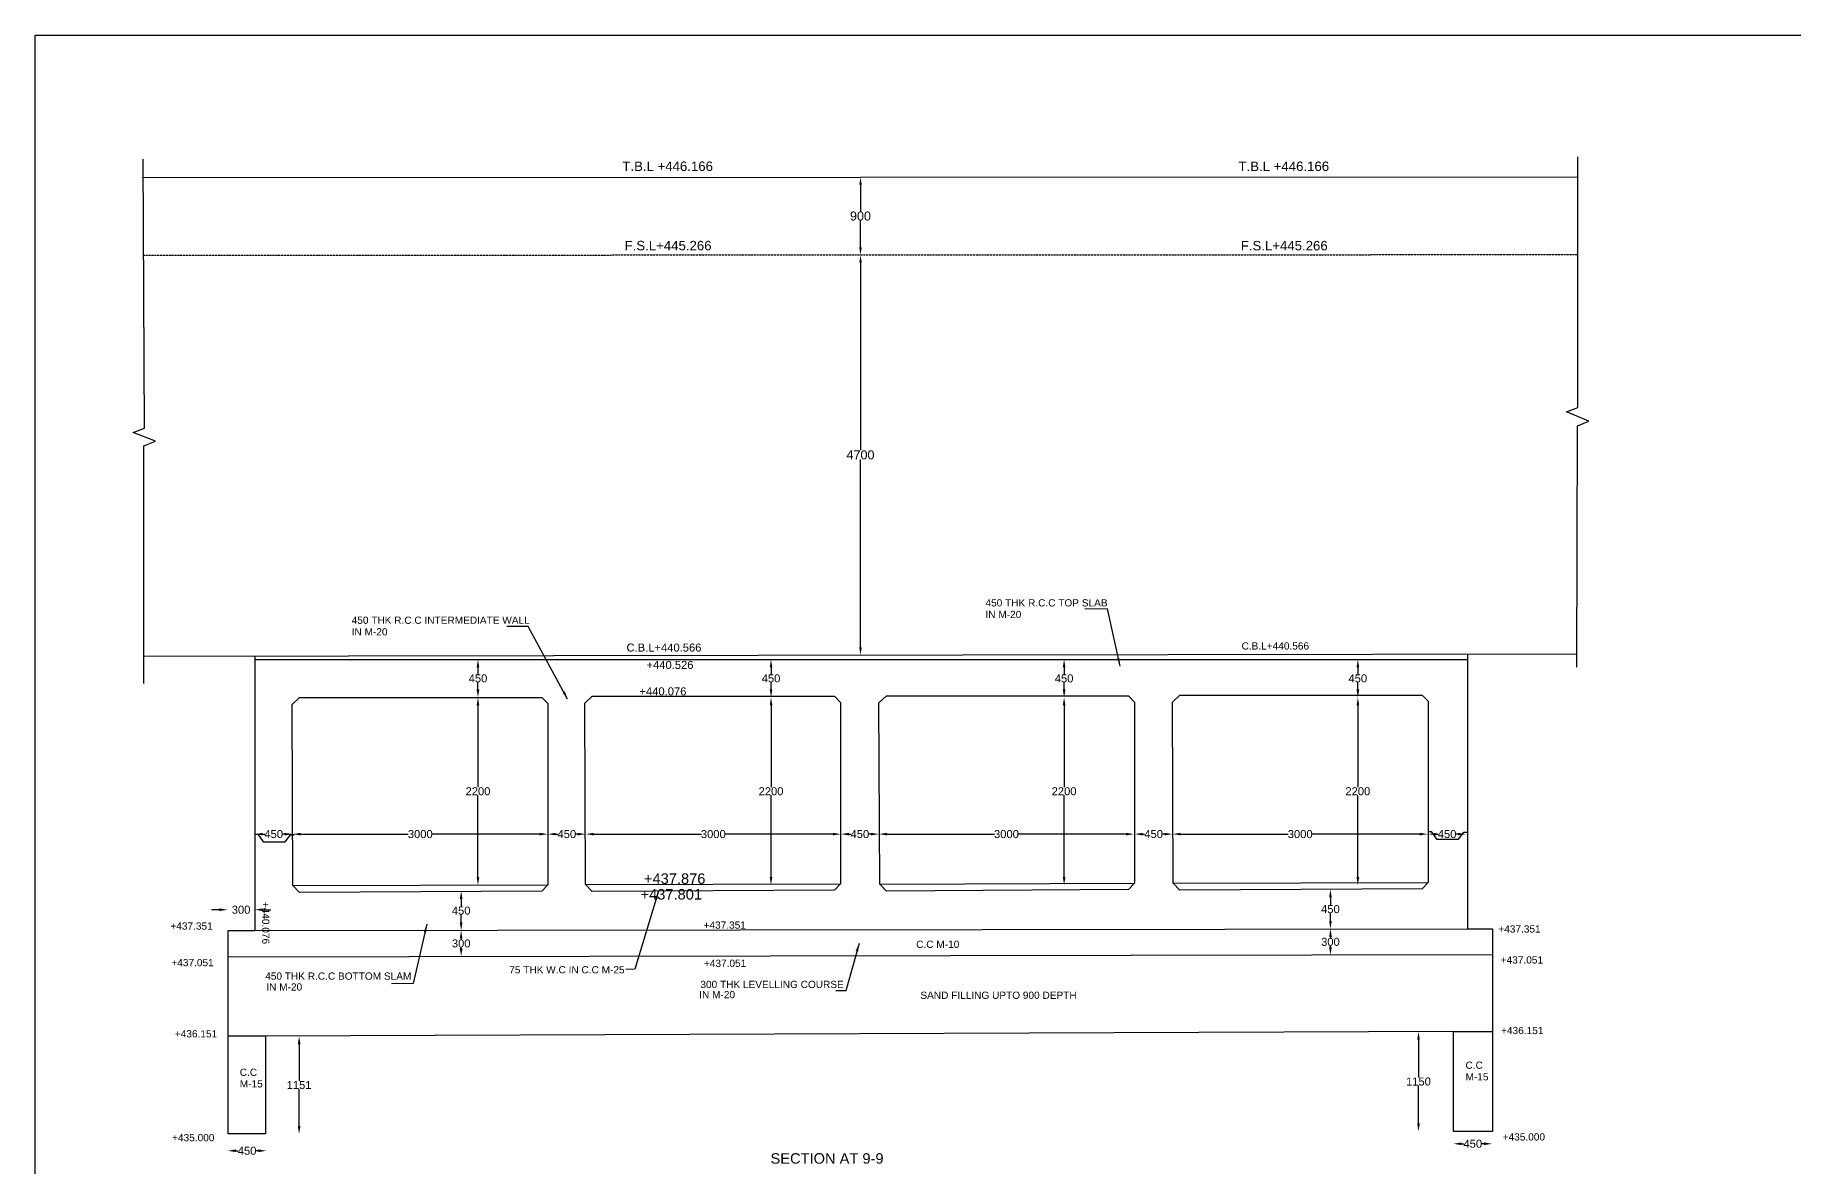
# Model space of a CAD drawing. Header units: millimetres. Extents: x -469 to 37771, y 20396 to 41457.
# Drawn here: x -469 to 17109, y 30147 to 41457 of the extents above; entities that cross this region are included whole.
import ezdxf

# ---------------------------------------------------------------- set-up
doc = ezdxf.new("R2010")
doc.units = ezdxf.units.MM
doc.header["$MEASUREMENT"] = 0
doc.linetypes.add('HIDDEN', pattern=[0.375, 0.25, -0.125])
doc.styles.get("Standard").update_dxf_attribs({"font": 'arial.ttf'})
doc.dimstyles.new('Civil', dxfattribs={"dimtxt": 80, "dimasz": 80, "dimexe": 0.1, "dimexo": 0.0625, "dimgap": 0.09, "dimtad": 0, "dimtih": 1, "dimtoh": 1, "dimdec": 0, "dimzin": 12, "dimdsep": 46, "dimtxsty": 'Standard', "dimcen": 0.1, "dimse1": 1, "dimse2": 1, "dimadec": 0, "dimazin": 2, "dimtfac": 1, "dimtdec": 0, "dimtofl": 0, "dimtmove": 0, "dimatfit": 3, "dimfxl": 1, "dimfrac": 1, "dimtolj": 1, "dimtzin": 0, "dimarcsym": 0})

# ---------------------------------------------------------------- blocks, each defined once
blk = doc.blocks.new('*D2')
at = {"color": 0, "lineweight": -2, "transparency": 16777216}
for p, q in [((7780, 39962), (7780, 39695)), ((7780, 39336), (7780, 39603))]:
    blk.add_line(p, q, dxfattribs=at)
at = {"color": 0, "transparency": 16777216}
for points in [[(7768, 39962), (7793, 39962), (7780, 40037)], [(7768, 39336), (7793, 39336), (7780, 39261)]]:
    blk.add_solid(points, dxfattribs=at)
at = {"layer": 'Defpoints', "color": 0, "transparency": 16777216}
for p in [(7796, 40037), (7780, 39261), (7796, 39261)]:
    blk.add_point(p, dxfattribs=at)
at = {"color": 0, "transparency": 16777216, "insert": (7780, 39649), "char_height": 90, "attachment_point": 5}
blk.add_mtext('\\A1;900', dxfattribs=at)
blk = doc.blocks.new('*D3')
at = {"color": 0, "lineweight": -2, "transparency": 16777216}
for p, q in [((7780, 39186), (7780, 37308)), ((7780, 35338), (7780, 37216))]:
    blk.add_line(p, q, dxfattribs=at)
at = {"color": 0, "transparency": 16777216}
for points in [[(7768, 39186), (7793, 39186), (7780, 39261)], [(7768, 35338), (7793, 35338), (7780, 35263)]]:
    blk.add_solid(points, dxfattribs=at)
at = {"layer": 'Defpoints', "color": 0, "transparency": 16777216}
for p in [(7780, 39261), (7780, 35263), (7780, 35263)]:
    blk.add_point(p, dxfattribs=at)
at = {"color": 0, "transparency": 16777216, "insert": (7780, 37262), "char_height": 90, "attachment_point": 5}
blk.add_mtext('\\A1;4700', dxfattribs=at)
blk = doc.blocks.new('*D4')
at = {"color": 0, "lineweight": -2, "transparency": 16777216}
for p, q in [((1806, 33472), (1825, 33472)), ((2025, 33472), (2005, 33472))]:
    blk.add_line(p, q, dxfattribs=at)
at = {"color": 0, "transparency": 16777216}
for points in [[(1806, 33485), (1806, 33459), (1726, 33472)], [(2025, 33485), (2025, 33459), (2105, 33472)]]:
    blk.add_solid(points, dxfattribs=at)
at = {"layer": 'Defpoints', "color": 0, "transparency": 16777216}
for p in [(1726, 33470), (2105, 33472), (2105, 33472)]:
    blk.add_point(p, dxfattribs=at)
at = {"color": 0, "transparency": 16777216, "insert": (1915, 33472), "char_height": 80, "attachment_point": 5}
blk.add_mtext('\\A1;450', dxfattribs=at)
blk = doc.blocks.new('*D5')
at = {"color": 0, "lineweight": -2, "transparency": 16777216}
for p, q in [((2185, 33472), (3260, 33472)), ((4575, 33472), (3499, 33472))]:
    blk.add_line(p, q, dxfattribs=at)
at = {"color": 0, "transparency": 16777216}
for points in [[(2185, 33485), (2185, 33459), (2105, 33472)], [(4575, 33485), (4575, 33459), (4655, 33472)]]:
    blk.add_solid(points, dxfattribs=at)
at = {"layer": 'Defpoints', "color": 0, "transparency": 16777216}
for p in [(2105, 33472), (4655, 33472), (4655, 33472)]:
    blk.add_point(p, dxfattribs=at)
at = {"color": 0, "transparency": 16777216, "insert": (3380, 33472), "char_height": 80, "attachment_point": 5}
blk.add_mtext('\\A1;3000', dxfattribs=at)
blk = doc.blocks.new('*D6')
at = {"color": 0, "lineweight": -2, "transparency": 16777216}
for p, q in [((3957, 34758), (3957, 33941)), ((3957, 33043), (3957, 33860))]:
    blk.add_line(p, q, dxfattribs=at)
at = {"color": 0, "transparency": 16777216}
for points in [[(3943, 34758), (3970, 34758), (3957, 34838)], [(3943, 33043), (3970, 33043), (3957, 32963)]]:
    blk.add_solid(points, dxfattribs=at)
at = {"layer": 'Defpoints', "color": 0, "transparency": 16777216}
for p in [(3957, 34838), (3957, 34838), (3957, 32963)]:
    blk.add_point(p, dxfattribs=at)
at = {"color": 0, "transparency": 16777216, "insert": (3957, 33900), "char_height": 80, "attachment_point": 5}
blk.add_mtext('\\A1;2200', dxfattribs=at)
blk = doc.blocks.new('*D7')
at = {"color": 0, "lineweight": -2, "transparency": 16777216}
for p, q in [((3957, 35138), (3957, 35069)), ((3957, 34918), (3957, 34987))]:
    blk.add_line(p, q, dxfattribs=at)
at = {"color": 0, "transparency": 16777216}
for points in [[(3943, 35138), (3970, 35138), (3957, 35218)], [(3943, 34918), (3970, 34918), (3957, 34838)]]:
    blk.add_solid(points, dxfattribs=at)
at = {"layer": 'Defpoints', "color": 0, "transparency": 16777216}
for p in [(3957, 35218), (3957, 35218), (3957, 34838)]:
    blk.add_point(p, dxfattribs=at)
at = {"color": 0, "transparency": 16777216, "insert": (3957, 35028), "char_height": 80, "attachment_point": 5}
blk.add_mtext('\\A1;450', dxfattribs=at)
blk = doc.blocks.new('*D8')
at = {"color": 0, "lineweight": -2, "transparency": 16777216}
for p, q in [((4735, 33472), (4755, 33472)), ((4954, 33472), (4934, 33472))]:
    blk.add_line(p, q, dxfattribs=at)
at = {"color": 0, "transparency": 16777216}
for points in [[(4735, 33485), (4735, 33459), (4655, 33472)], [(4954, 33485), (4954, 33459), (5034, 33472)]]:
    blk.add_solid(points, dxfattribs=at)
at = {"layer": 'Defpoints', "color": 0, "transparency": 16777216}
for p in [(4655, 33470), (5034, 33472), (5034, 33472)]:
    blk.add_point(p, dxfattribs=at)
at = {"color": 0, "transparency": 16777216, "insert": (4845, 33472), "char_height": 80, "attachment_point": 5}
blk.add_mtext('\\A1;450', dxfattribs=at)
blk = doc.blocks.new('*D9')
at = {"color": 0, "lineweight": -2, "transparency": 16777216}
for p, q in [((5114, 33472), (6190, 33472)), ((7504, 33472), (6429, 33472))]:
    blk.add_line(p, q, dxfattribs=at)
at = {"color": 0, "transparency": 16777216}
for points in [[(5114, 33485), (5114, 33459), (5034, 33472)], [(7504, 33485), (7504, 33459), (7584, 33472)]]:
    blk.add_solid(points, dxfattribs=at)
at = {"layer": 'Defpoints', "color": 0, "transparency": 16777216}
for p in [(5034, 33472), (7584, 33472), (7584, 33472)]:
    blk.add_point(p, dxfattribs=at)
at = {"color": 0, "transparency": 16777216, "insert": (6309, 33472), "char_height": 80, "attachment_point": 5}
blk.add_mtext('\\A1;3000', dxfattribs=at)
blk = doc.blocks.new('*D10')
at = {"color": 0, "lineweight": -2, "transparency": 16777216}
for p, q in [((6886, 34758), (6886, 33941)), ((6886, 33043), (6886, 33860))]:
    blk.add_line(p, q, dxfattribs=at)
at = {"color": 0, "transparency": 16777216}
for points in [[(6873, 34758), (6899, 34758), (6886, 34838)], [(6873, 33043), (6899, 33043), (6886, 32963)]]:
    blk.add_solid(points, dxfattribs=at)
at = {"layer": 'Defpoints', "color": 0, "transparency": 16777216}
for p in [(6886, 34838), (6886, 34838), (6886, 32963)]:
    blk.add_point(p, dxfattribs=at)
at = {"color": 0, "transparency": 16777216, "insert": (6886, 33900), "char_height": 80, "attachment_point": 5}
blk.add_mtext('\\A1;2200', dxfattribs=at)
blk = doc.blocks.new('*D11')
at = {"color": 0, "lineweight": -2, "transparency": 16777216}
for p, q in [((6886, 35138), (6886, 35069)), ((6886, 34918), (6886, 34987))]:
    blk.add_line(p, q, dxfattribs=at)
at = {"color": 0, "transparency": 16777216}
for points in [[(6873, 35138), (6899, 35138), (6886, 35218)], [(6873, 34918), (6899, 34918), (6886, 34838)]]:
    blk.add_solid(points, dxfattribs=at)
at = {"layer": 'Defpoints', "color": 0, "transparency": 16777216}
for p in [(6886, 35218), (6886, 35218), (6886, 34838)]:
    blk.add_point(p, dxfattribs=at)
at = {"color": 0, "transparency": 16777216, "insert": (6886, 35028), "char_height": 80, "attachment_point": 5}
blk.add_mtext('\\A1;450', dxfattribs=at)
blk = doc.blocks.new('*D12')
at = {"color": 0, "lineweight": -2, "transparency": 16777216}
for p, q in [((7664, 33472), (7684, 33472)), ((7884, 33472), (7864, 33472))]:
    blk.add_line(p, q, dxfattribs=at)
at = {"color": 0, "transparency": 16777216}
for points in [[(7664, 33485), (7664, 33459), (7584, 33472)], [(7884, 33485), (7884, 33459), (7964, 33472)]]:
    blk.add_solid(points, dxfattribs=at)
at = {"layer": 'Defpoints', "color": 0, "transparency": 16777216}
for p in [(7584, 33470), (7964, 33472), (7964, 33472)]:
    blk.add_point(p, dxfattribs=at)
at = {"color": 0, "transparency": 16777216, "insert": (7774, 33472), "char_height": 80, "attachment_point": 5}
blk.add_mtext('\\A1;450', dxfattribs=at)
blk = doc.blocks.new('*D13')
at = {"color": 0, "lineweight": -2, "transparency": 16777216}
for p, q in [((8044, 33472), (9119, 33472)), ((10434, 33472), (9358, 33472))]:
    blk.add_line(p, q, dxfattribs=at)
at = {"color": 0, "transparency": 16777216}
for points in [[(8044, 33485), (8044, 33459), (7964, 33472)], [(10434, 33485), (10434, 33459), (10514, 33472)]]:
    blk.add_solid(points, dxfattribs=at)
at = {"layer": 'Defpoints', "color": 0, "transparency": 16777216}
for p in [(7964, 33472), (10514, 33472), (10514, 33472)]:
    blk.add_point(p, dxfattribs=at)
at = {"color": 0, "transparency": 16777216, "insert": (9239, 33472), "char_height": 80, "attachment_point": 5}
blk.add_mtext('\\A1;3000', dxfattribs=at)
blk = doc.blocks.new('*D14')
at = {"color": 0, "lineweight": -2, "transparency": 16777216}
for p, q in [((9815, 34758), (9815, 33941)), ((9815, 33043), (9815, 33860))]:
    blk.add_line(p, q, dxfattribs=at)
at = {"color": 0, "transparency": 16777216}
for points in [[(9802, 34758), (9829, 34758), (9815, 34838)], [(9802, 33043), (9829, 33043), (9815, 32963)]]:
    blk.add_solid(points, dxfattribs=at)
at = {"layer": 'Defpoints', "color": 0, "transparency": 16777216}
for p in [(9815, 34838), (9815, 34838), (9815, 32963)]:
    blk.add_point(p, dxfattribs=at)
at = {"color": 0, "transparency": 16777216, "insert": (9815, 33900), "char_height": 80, "attachment_point": 5}
blk.add_mtext('\\A1;2200', dxfattribs=at)
blk = doc.blocks.new('*D15')
at = {"color": 0, "lineweight": -2, "transparency": 16777216}
for p, q in [((9815, 35138), (9815, 35069)), ((9815, 34918), (9815, 34987))]:
    blk.add_line(p, q, dxfattribs=at)
at = {"color": 0, "transparency": 16777216}
for points in [[(9802, 35138), (9829, 35138), (9815, 35218)], [(9802, 34918), (9829, 34918), (9815, 34838)]]:
    blk.add_solid(points, dxfattribs=at)
at = {"layer": 'Defpoints', "color": 0, "transparency": 16777216}
for p in [(9815, 35218), (9815, 35218), (9815, 34838)]:
    blk.add_point(p, dxfattribs=at)
at = {"color": 0, "transparency": 16777216, "insert": (9815, 35028), "char_height": 80, "attachment_point": 5}
blk.add_mtext('\\A1;450', dxfattribs=at)
blk = doc.blocks.new('*D16')
at = {"color": 0, "lineweight": -2, "transparency": 16777216}
for p, q in [((10600, 33472), (10620, 33472)), ((10819, 33472), (10800, 33472))]:
    blk.add_line(p, q, dxfattribs=at)
at = {"color": 0, "transparency": 16777216}
for points in [[(10600, 33485), (10600, 33459), (10520, 33472)], [(10819, 33485), (10819, 33459), (10899, 33472)]]:
    blk.add_solid(points, dxfattribs=at)
at = {"layer": 'Defpoints', "color": 0, "transparency": 16777216}
for p in [(10520, 33470), (10899, 33472), (10899, 33472)]:
    blk.add_point(p, dxfattribs=at)
at = {"color": 0, "transparency": 16777216, "insert": (10710, 33472), "char_height": 80, "attachment_point": 5}
blk.add_mtext('\\A1;450', dxfattribs=at)
blk = doc.blocks.new('*D17')
at = {"color": 0, "lineweight": -2, "transparency": 16777216}
for p, q in [((10979, 33472), (12055, 33472)), ((13370, 33472), (12294, 33472))]:
    blk.add_line(p, q, dxfattribs=at)
at = {"color": 0, "transparency": 16777216}
for points in [[(10979, 33485), (10979, 33459), (10899, 33472)], [(13370, 33485), (13370, 33459), (13450, 33472)]]:
    blk.add_solid(points, dxfattribs=at)
at = {"layer": 'Defpoints', "color": 0, "transparency": 16777216}
for p in [(10899, 33472), (13450, 33472), (13450, 33472)]:
    blk.add_point(p, dxfattribs=at)
at = {"color": 0, "transparency": 16777216, "insert": (12175, 33472), "char_height": 80, "attachment_point": 5}
blk.add_mtext('\\A1;3000', dxfattribs=at)
blk = doc.blocks.new('*D18')
at = {"color": 0, "lineweight": -2, "transparency": 16777216}
for p, q in [((12751, 34758), (12751, 33941)), ((12751, 33043), (12751, 33860))]:
    blk.add_line(p, q, dxfattribs=at)
at = {"color": 0, "transparency": 16777216}
for points in [[(12738, 34758), (12765, 34758), (12751, 34838)], [(12738, 33043), (12765, 33043), (12751, 32963)]]:
    blk.add_solid(points, dxfattribs=at)
at = {"layer": 'Defpoints', "color": 0, "transparency": 16777216}
for p in [(12751, 34838), (12751, 34838), (12751, 32963)]:
    blk.add_point(p, dxfattribs=at)
at = {"color": 0, "transparency": 16777216, "insert": (12751, 33900), "char_height": 80, "attachment_point": 5}
blk.add_mtext('\\A1;2200', dxfattribs=at)
blk = doc.blocks.new('*D19')
at = {"color": 0, "lineweight": -2, "transparency": 16777216}
for p, q in [((12751, 35138), (12751, 35069)), ((12751, 34918), (12751, 34987))]:
    blk.add_line(p, q, dxfattribs=at)
at = {"color": 0, "transparency": 16777216}
for points in [[(12738, 35138), (12765, 35138), (12751, 35218)], [(12738, 34918), (12765, 34918), (12751, 34838)]]:
    blk.add_solid(points, dxfattribs=at)
at = {"layer": 'Defpoints', "color": 0, "transparency": 16777216}
for p in [(12751, 35218), (12751, 35218), (12751, 34838)]:
    blk.add_point(p, dxfattribs=at)
at = {"color": 0, "transparency": 16777216, "insert": (12751, 35028), "char_height": 80, "attachment_point": 5}
blk.add_mtext('\\A1;450', dxfattribs=at)
blk = doc.blocks.new('*D20')
at = {"color": 0, "lineweight": -2, "transparency": 16777216}
for p, q in [((13534, 33472), (13553, 33472)), ((13753, 33472), (13733, 33472))]:
    blk.add_line(p, q, dxfattribs=at)
at = {"color": 0, "transparency": 16777216}
for points in [[(13534, 33485), (13534, 33459), (13454, 33472)], [(13753, 33485), (13753, 33459), (13833, 33472)]]:
    blk.add_solid(points, dxfattribs=at)
at = {"layer": 'Defpoints', "color": 0, "transparency": 16777216}
for p in [(13454, 33470), (13833, 33472), (13833, 33472)]:
    blk.add_point(p, dxfattribs=at)
at = {"color": 0, "transparency": 16777216, "insert": (13643, 33472), "char_height": 80, "attachment_point": 5}
blk.add_mtext('\\A1;450', dxfattribs=at)
blk = doc.blocks.new('*D21')
at = {"color": 0, "lineweight": -2, "transparency": 16777216}
for p, q in [((13787, 30377), (13810, 30377)), ((14012, 30377), (13990, 30377))]:
    blk.add_line(p, q, dxfattribs=at)
at = {"color": 0, "transparency": 16777216}
for points in [[(13787, 30391), (13787, 30364), (13707, 30377)], [(14012, 30391), (14012, 30364), (14092, 30377)]]:
    blk.add_solid(points, dxfattribs=at)
at = {"layer": 'Defpoints', "color": 0, "transparency": 16777216}
for p in [(13707, 30378), (13707, 30377), (14092, 30378)]:
    blk.add_point(p, dxfattribs=at)
at = {"color": 0, "transparency": 16777216, "insert": (13900, 30377), "char_height": 80, "attachment_point": 5}
blk.add_mtext('\\A1;450', dxfattribs=at)
blk = doc.blocks.new('*D22')
at = {"color": 0, "lineweight": -2, "transparency": 16777216}
for p, q in [((13357, 31417), (13357, 31040)), ((13357, 30582), (13357, 30958))]:
    blk.add_line(p, q, dxfattribs=at)
at = {"color": 0, "transparency": 16777216}
for points in [[(13344, 31417), (13371, 31417), (13357, 31497)], [(13344, 30582), (13371, 30582), (13357, 30502)]]:
    blk.add_solid(points, dxfattribs=at)
at = {"layer": 'Defpoints', "color": 0, "transparency": 16777216}
for p in [(13348, 31497), (13357, 31497), (13352, 30502)]:
    blk.add_point(p, dxfattribs=at)
at = {"color": 0, "transparency": 16777216, "insert": (13357, 30999), "char_height": 80, "attachment_point": 5}
blk.add_mtext('\\A1;1150', dxfattribs=at)
blk = doc.blocks.new('*D23')
at = {"color": 0, "lineweight": -2, "transparency": 16777216}
for p, q in [((12477, 32840), (12477, 32763)), ((12477, 32605), (12477, 32681))]:
    blk.add_line(p, q, dxfattribs=at)
at = {"color": 0, "transparency": 16777216}
for points in [[(12464, 32840), (12491, 32840), (12477, 32920)], [(12464, 32605), (12491, 32605), (12477, 32525)]]:
    blk.add_solid(points, dxfattribs=at)
at = {"layer": 'Defpoints', "color": 0, "transparency": 16777216}
for p in [(12477, 32920), (12477, 32525), (12477, 32525)]:
    blk.add_point(p, dxfattribs=at)
at = {"color": 0, "transparency": 16777216, "insert": (12477, 32722), "char_height": 80, "attachment_point": 5}
blk.add_mtext('\\A1;450', dxfattribs=at)
blk = doc.blocks.new('*D24')
at = {"color": 0, "lineweight": -2, "transparency": 16777216}
for p, q in [((12477, 32445), (12477, 32436)), ((12477, 32345), (12477, 32354))]:
    blk.add_line(p, q, dxfattribs=at)
at = {"color": 0, "transparency": 16777216}
for points in [[(12464, 32445), (12491, 32445), (12477, 32525)], [(12464, 32345), (12491, 32345), (12477, 32265)]]:
    blk.add_solid(points, dxfattribs=at)
at = {"layer": 'Defpoints', "color": 0, "transparency": 16777216}
for p in [(12477, 32525), (12477, 32265), (12478, 32265)]:
    blk.add_point(p, dxfattribs=at)
at = {"color": 0, "transparency": 16777216, "insert": (12477, 32395), "char_height": 80, "attachment_point": 5}
blk.add_mtext('\\A1;300', dxfattribs=at)
blk = doc.blocks.new('*D25')
at = {"color": 0, "lineweight": -2, "transparency": 16777216}
for p, q in [((1372, 32716), (1292, 32716)), ((1806, 32716), (1886, 32716))]:
    blk.add_line(p, q, dxfattribs=at)
at = {"color": 0, "transparency": 16777216}
for points in [[(1372, 32730), (1372, 32703), (1452, 32716)], [(1806, 32730), (1806, 32703), (1726, 32716)]]:
    blk.add_solid(points, dxfattribs=at)
at = {"layer": 'Defpoints', "color": 0, "transparency": 16777216}
for p in [(1452, 32716), (1726, 32716), (1726, 32716)]:
    blk.add_point(p, dxfattribs=at)
at = {"color": 0, "transparency": 16777216, "insert": (1589, 32716), "char_height": 80, "attachment_point": 5}
blk.add_mtext('\\A1;300', dxfattribs=at)
blk = doc.blocks.new('*D26')
at = {"color": 0, "lineweight": -2, "transparency": 16777216}
for p, q in [((1537, 30307), (1559, 30307)), ((1762, 30307), (1739, 30307))]:
    blk.add_line(p, q, dxfattribs=at)
at = {"color": 0, "transparency": 16777216}
for points in [[(1537, 30321), (1537, 30294), (1457, 30307)], [(1762, 30321), (1762, 30294), (1842, 30307)]]:
    blk.add_solid(points, dxfattribs=at)
at = {"layer": 'Defpoints', "color": 0, "transparency": 16777216}
for p in [(1457, 30309), (1842, 30309), (1842, 30307)]:
    blk.add_point(p, dxfattribs=at)
at = {"color": 0, "transparency": 16777216, "insert": (1649, 30307), "char_height": 80, "attachment_point": 5}
blk.add_mtext('\\A1;450', dxfattribs=at)
blk = doc.blocks.new('*D27')
at = {"color": 0, "lineweight": -2, "transparency": 16777216}
for p, q in [((2169, 31372), (2169, 31005)), ((2169, 30556), (2169, 30923))]:
    blk.add_line(p, q, dxfattribs=at)
at = {"color": 0, "transparency": 16777216}
for points in [[(2156, 31372), (2183, 31372), (2169, 31452)], [(2156, 30556), (2183, 30556), (2169, 30476)]]:
    blk.add_solid(points, dxfattribs=at)
at = {"layer": 'Defpoints', "color": 0, "transparency": 16777216}
for p in [(2169, 31452), (2169, 31452), (2173, 30476)]:
    blk.add_point(p, dxfattribs=at)
at = {"color": 0, "transparency": 16777216, "insert": (2169, 30964), "char_height": 80, "attachment_point": 5}
blk.add_mtext('\\A1;1151', dxfattribs=at)
blk = doc.blocks.new('*D28')
at = {"color": 0, "lineweight": -2, "transparency": 16777216}
for p, q in [((3789, 32824), (3789, 32748)), ((3789, 32589), (3789, 32666))]:
    blk.add_line(p, q, dxfattribs=at)
at = {"color": 0, "transparency": 16777216}
for points in [[(3775, 32824), (3802, 32824), (3789, 32904)], [(3775, 32589), (3802, 32589), (3789, 32509)]]:
    blk.add_solid(points, dxfattribs=at)
at = {"layer": 'Defpoints', "color": 0, "transparency": 16777216}
for p in [(3788, 32904), (3789, 32509), (3789, 32509)]:
    blk.add_point(p, dxfattribs=at)
at = {"color": 0, "transparency": 16777216, "insert": (3789, 32707), "char_height": 80, "attachment_point": 5}
blk.add_mtext('\\A1;450', dxfattribs=at)
blk = doc.blocks.new('*D29')
at = {"color": 0, "lineweight": -2, "transparency": 16777216}
for p, q in [((3789, 32429), (3789, 32420)), ((3789, 32330), (3789, 32339))]:
    blk.add_line(p, q, dxfattribs=at)
at = {"color": 0, "transparency": 16777216}
for points in [[(3775, 32429), (3802, 32429), (3789, 32509)], [(3775, 32330), (3802, 32330), (3789, 32250)]]:
    blk.add_solid(points, dxfattribs=at)
at = {"layer": 'Defpoints', "color": 0, "transparency": 16777216}
for p in [(3789, 32509), (3789, 32250), (3789, 32250)]:
    blk.add_point(p, dxfattribs=at)
at = {"color": 0, "transparency": 16777216, "insert": (3789, 32379), "char_height": 80, "attachment_point": 5}
blk.add_mtext('\\A1;300', dxfattribs=at)

msp = doc.modelspace()

# ---------------------------------------------------------------- linework, layer by layer
at = {"color": 1}
msp.add_lwpolyline([(-468.9, 41457.1), (37675.1, 41457.1), (37675.1, 20396.1), (-468.9, 20396.1)], close=True, dxfattribs=at)
for points in [[(617.9, 34977.2), (617.9, 37353.6), (735.3, 37400.6), (510.2, 37485.9), (624.2, 37529.7), (609.9, 40219.5)], [(14941.5, 35142.1), (14948, 37552.5), (15060.4, 37599.1), (14836, 37694.2), (14950.9, 37734.5), (14949.8, 40239.9)], [(610.9, 40033.7), (14949.9, 40040)], [(617.9, 35251.4), (14941.9, 35274.6)], [(13847.8, 35272.8), (13847.9, 35218.5), (13847.9, 32526.6), (14095.7, 32526.6), (14095.7, 30500.4), (13707.9, 30500.4), (13707.9, 31498), (1832.8, 31451.1), (1832.8, 30476.9), (1459.3, 30476.9), (1459.3, 32507.8), (1725.6, 32508.9)], [(1725.6, 35253.2), (1725.6, 32508.9)], [(1725.6, 35218.5), (13847.9, 35218.5)], [(2098.5, 34768.5), (2173.1, 34837.9), (4594, 34837.9), (4654.9, 34776.7), (4654.9, 32965.3), (4594.1, 32901.8), (2173.8, 32887.8), (2107.3, 32957.4), (2098.5, 34768.5)], [(5024.2, 34780), (5098.8, 34849.4), (7519.7, 34849.4), (7580.6, 34788.3), (7580.6, 32976.8), (7519.8, 32913.3), (5099.5, 32899.3), (5033, 32968.9), (5024.2, 34780)], [(7963.8, 34784.2), (8038.4, 34853.6), (10459.3, 34853.6), (10520.3, 34792.4), (10520.3, 32981), (10459.4, 32917.5), (8039.1, 32903.5), (7972.6, 32973.1), (7963.8, 34784.2)], [(10897.1, 34791.5), (10971.7, 34860.9), (13392.6, 34860.9), (13453.6, 34799.8), (13453.6, 32988.4), (13392.7, 32924.9), (10972.5, 32910.8), (10905.9, 32980.4), (10897.1, 34791.5)], [(1725.6, 33472.1), (1755.2, 33472.1), (1808.9, 33396.2), (2029.9, 33396.2), (2083.6, 33466), (2119.8, 33466)], [(13453.6, 33498.1), (13483.2, 33498.1), (13536.9, 33422.2), (13757.9, 33422.2), (13811.7, 33492), (13847.9, 33492)], [(2107.3, 32957.4), (4654.9, 32965.3)], [(5033, 32968.9), (7580.6, 32976.8)], [(7972.6, 32973.1), (10520.3, 32981)], [(10905.9, 32980.4), (13453.6, 32988.4)], [(1725.6, 32508.9), (13847.9, 32526.6)], [(1459.3, 32245.6), (14095.7, 32267.8)], [(13707.9, 31498), (14095.7, 31498)], [(1832.8, 31451.1), (1459.3, 31451.1)]]:
    msp.add_lwpolyline(points)
at = {"linetype": 'HIDDEN'}
msp.add_lwpolyline([(615, 39258), (14950.2, 39264.3)], dxfattribs=at)

# ---------------------------------------------------------------- texts
for s, height, p in [('T.B.L +446.166', 94.406, (5400.1, 40100)), ('T.B.L +446.166', 94.406, (11558.5, 40099.4)), ('F.S.L+445.266', 94.406, (5422.6, 39306.8)), ('F.S.L+445.266', 94.406, (11581, 39306.2)), ('450 THK R.C.C TOP SLAB', 72.114, (9029.3, 35747.5)), ('IN M-20', 72.11, (9029.3, 35631.7)), ('450 THK R.C.C INTERMEDIATE WALL', 72.114, (2694.4, 35573.9)), ('IN M-20', 72.11, (2694.4, 35458.1)), ('C.B.L+440.566', 80, (5441.7, 35296.4)), ('C.B.L+440.566', 72.114, (11588.9, 35316.6)), ('+440.526', 80, (5641.5, 35123.3)), ('+440.076', 80, (5571, 34859)), ('+437.876', 104.73, (5616, 32975)), ('+437.801', 104.73, (5581.8, 32818.1)), ('+437.351', 72.11, (882.7, 32517.3)), ('+437.351', 72.11, (6211.8, 32526.7)), ('+437.351', 72.11, (14155.1, 32488.2)), ('C.C M-10', 72.11, (8336.7, 32334.9)), ('+437.051', 72.11, (892.3, 32151.7)), ('+437.051', 72.11, (6215.4, 32145.1)), ('+437.051', 72.11, (14179.4, 32178.9)), ('450 THK R.C.C BOTTOM SLAM', 72.114, (1830.3, 32017.2)), ('75 THK W.C IN C.C M-25', 72.114, (4269.4, 32080.1)), ('300 THK LEVELLING COURSE', 72.114, (6179.9, 31934.2)), ('IN M-20', 72.11, (1841.5, 31908.6)), ('IN M-20', 72.11, (6168.1, 31832.1)), ('SAND FILLING UPTO 900 DEPTH', 72.114, (8378.7, 31825.7)), ('+436.151', 72.11, (927.3, 31440.2)), ('+436.151', 72.11, (14182.9, 31473.3)), ('C.C', 72.11, (1576, 31055.8)), ('C.C', 72.11, (13827.4, 31126.4)), ('M-15', 72.11, (1576, 30940)), ('M-15', 72.11, (13827.4, 31010.6)), ('+435.000', 72.11, (899.8, 30402.3)), ('+435.000', 72.11, (14199.1, 30409.9)), ('SECTION AT 9-9', 104.727, (6880.9, 30178.2))]:
    msp.add_text(s, height=height).set_placement(p)
msp.add_text('+440.076', height=72.11, rotation=270).set_placement((1800, 32795.8))

# ---------------------------------------------------------------- dimensions: what is measured, and where the dimension line sits
for base, p1, p2, text, picture, middle in [((7780.4, 39261.2), (7795.7, 40036.8), (7796, 39261.2), '900', '*D2', (7780.4, 39649)), ((7780.4, 35263), (7780.4, 39261.2), (7780.4, 35263), '4700', '*D3', (7780.4, 37262.1))]:
    dim = msp.add_linear_dim(base=base, p1=p1, p2=p2, angle=90, text=text, dimstyle='Civil', override={"dimtxt": 90, "dimasz": 75, "dimtih": 1})
    dim.commit()
    dim.dimension.update_dxf_attribs({"geometry": picture, "text_midpoint": middle})
for base, p1, p2, text, picture, middle in [((3956.7, 35218.5), (3956.7, 34837.9), (3956.7, 35218.5), '450', '*D7', (3956.7, 35028.2)), ((6886.1, 35218.5), (6886.1, 34837.9), (6886.1, 35218.5), '450', '*D11', (6886.1, 35028.2)), ((9815.5, 35218.5), (9815.5, 34837.9), (9815.5, 35218.5), '450', '*D15', (9815.5, 35028.2)), ((12751.4, 35218.5), (12751.4, 34837.9), (12751.4, 35218.5), '450', '*D19', (12751.4, 35028.2)), ((3956.7, 34837.9), (3956.7, 32963.1), (3956.7, 34837.9), '2200', '*D6', (3956.7, 33900.5)), ((6886.1, 34837.9), (6886.1, 32963.1), (6886.1, 34837.9), '2200', '*D10', (6886.1, 33900.5)), ((9815.5, 34837.9), (9815.5, 32963.1), (9815.5, 34837.9), '2200', '*D14', (9815.5, 33900.5)), ((12751.4, 34837.9), (12751.4, 32963.1), (12751.4, 34837.9), '2200', '*D18', (12751.4, 33900.5)), ((3788.6, 32509.3), (3788, 32904.2), (3788.6, 32509.3), '450', '*D28', (3788.6, 32706.8)), ((12477.3, 32524.6), (12476.8, 32919.6), (12477.3, 32524.6), '450', '*D23', (12477.3, 32722.1)), ((12477.3, 32265), (12477.3, 32524.6), (12477.8, 32265), '300', '*D24', (12477.3, 32394.8)), ((3788.6, 32249.7), (3788.6, 32509.3), (3789.1, 32249.7), '300', '*D29', (3788.6, 32379.5)), ((13357.4, 31496.6), (13352.4, 30501.6), (13348.5, 31496.6), '1150', '*D22', (13357.4, 30999.1)), ((2169.3, 31452.4), (2173.1, 30475.7), (2169.3, 31452.4), '1151', '*D27', (2169.3, 30964))]:
    dim = msp.add_linear_dim(base=base, p1=p1, p2=p2, angle=90, text=text, dimstyle='Civil')
    dim.commit()
    dim.dimension.update_dxf_attribs({"geometry": picture, "text_midpoint": middle})
for base, p1, p2, text, picture, middle in [((2104.8, 33472.1), (1725.6, 33470.2), (2104.8, 33472.1), '450', '*D4', (1915.2, 33472.1)), ((4654.9, 33472.1), (2104.8, 33472.1), (4654.9, 33472.1), '3000', '*D5', (3379.8, 33472.1)), ((5034.1, 33472.1), (4654.9, 33470.2), (5034.1, 33472.1), '450', '*D8', (4844.5, 33472.1)), ((7584.3, 33472.1), (5034.1, 33472.1), (7584.3, 33472.1), '3000', '*D9', (6309.2, 33472.1)), ((7963.5, 33472.1), (7584.3, 33470.2), (7963.5, 33472.1), '450', '*D12', (7773.9, 33472.1)), ((10513.7, 33472.1), (7963.5, 33472.1), (10513.7, 33472.1), '3000', '*D13', (9238.6, 33472.1)), ((10899.5, 33472.1), (10520.3, 33470.2), (10899.5, 33472.1), '450', '*D16', (10709.9, 33472.1)), ((13449.6, 33472.1), (10899.5, 33472.1), (13449.6, 33472.1), '3000', '*D17', (12174.5, 33472.1)), ((13832.8, 33472.1), (13453.6, 33470.2), (13832.8, 33472.1), '450', '*D20', (13643.2, 33472.1)), ((1725.6, 32716.4), (1452.4, 32716.4), (1725.6, 32716.4), '300', '*D25', (1589, 32716.4)), ((13707.2, 30377.4), (14092, 30378.1), (13707.2, 30378.1), '450', '*D21', (13899.6, 30377.4)), ((1841.6, 30307.2), (1456.7, 30308.8), (1841.6, 30308.8), '450', '*D26', (1649.2, 30307.2))]:
    dim = msp.add_linear_dim(base=base, p1=p1, p2=p2, text=text, dimstyle='Civil')
    dim.commit()
    dim.dimension.update_dxf_attribs({"geometry": picture, "text_midpoint": middle})

# ---------------------------------------------------------------- leaders
for points in [[(10374.4, 35149.6), (10250.1, 35722.4), (10023.2, 35721.5)], [(4852.6, 34820.7), (4459.4, 35547.4), (4244.9, 35546.8)], [(5761.7, 32903.1), (5523.7, 32120.8), (5435.9, 32119.2)], [(3445.2, 32570.8), (3310.2, 31980.1), (3093, 31977)], [(7765.6, 32378.2), (7633.7, 31907.3), (7532.4, 31906.1)]]:
    msp.add_leader(points, dimstyle='Civil', override={"dimgap": 0.09, "dimtad": 0})

doc.saveas('drawing.dxf')
